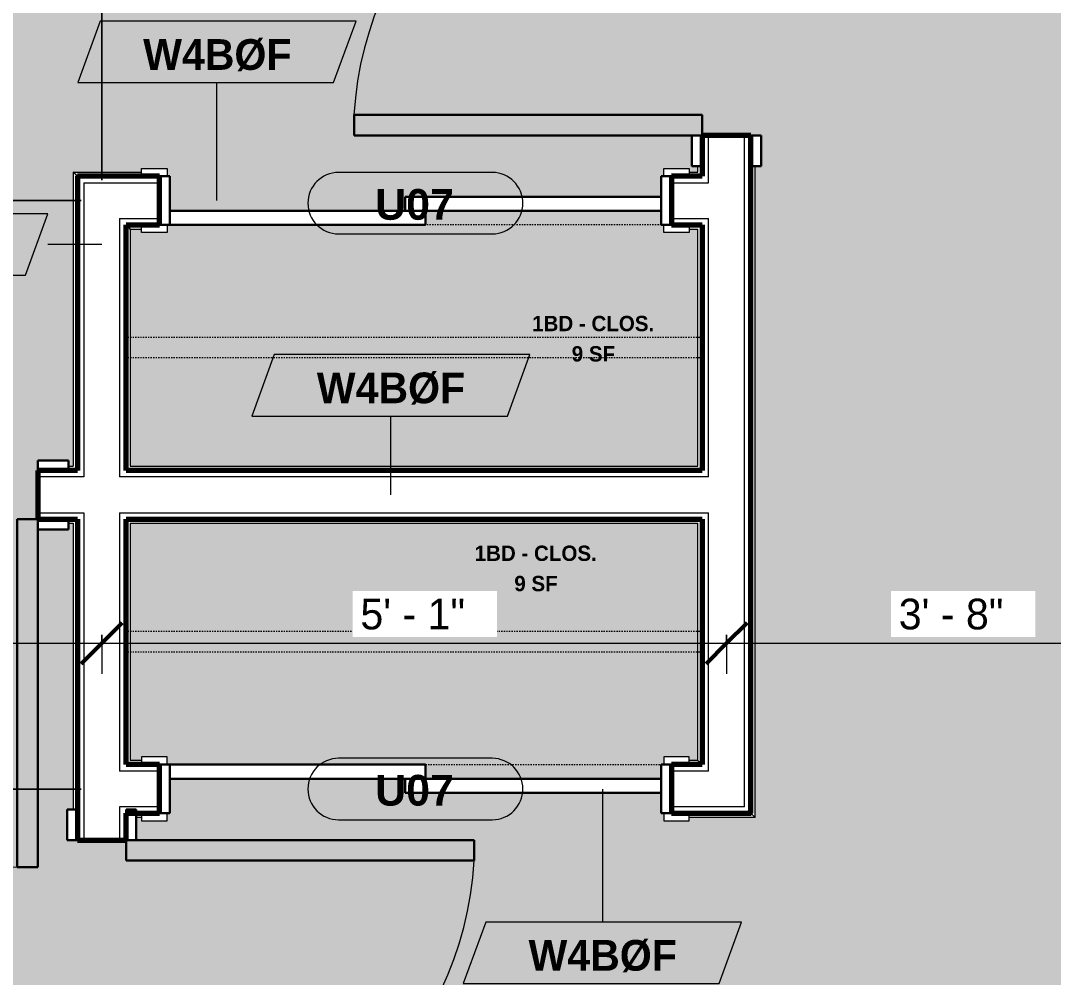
# Model space of a CAD drawing. Header units: inches. Extents: x 2887 to 5387, y 120 to 10852.
# Drawn here: x 3672.2 to 3773.1, y 10539.1 to 10632.5 of the extents above; entities that cross this region are included whole.
import ezdxf

# ---------------------------------------------------------------- set-up
doc = ezdxf.new("R2010")
doc.units = ezdxf.units.IN
doc.header["$MEASUREMENT"] = 0
doc.linetypes.add('Dash', pattern=[0.25, 0.125, -0.125])
for name, color, linetype, lineweight in [('A-ANNO-DIMS', 211, 'Continuous', 9), ('A-ANNO-DIMS-32', 211, 'Continuous', 9), ('A-AREA-IDEN', 2, 'Continuous', 9), ('A-DOOR', 31, 'Continuous', 18), ('A-DOOR-3', 31, 'Continuous', 9), ('A-DOOR-4', 31, 'Continuous', 30), ('A-DOOR-FRAM', 31, 'Continuous', 30), ('A-DOOR-IDEN', 31, 'Continuous', 9), ('A-WALL', 113, 'Continuous', 18), ('A-WALL-2', 113, 'Continuous', 70), ('A-WALL-IDEN', 211, 'Continuous', 9), ('Q-CASE', 31, 'Continuous', 9), ('Q-CASE-HDLN', 31, 'Dash', 9)]:
    doc.layers.add(name, color=color, linetype=linetype, lineweight=lineweight)
doc.layers.add('A-AREA-PATT-1', color=255, linetype='Continuous', lineweight=9, transparency=1)
doc.styles.add('Arial_B', font='arialbd.ttf', dxfattribs={"height": 3})
doc.styles.add('Century Gothic', font='ufonts.com_century-gothic.ttf', dxfattribs={"height": 3})
doc.styles.add('Century Gothic_B', font='GOTHICB.TTF', dxfattribs={"height": 3})
doc.styles.add('Century Gothic_B_1', font='GOTHICB.TTF', dxfattribs={"height": 1.5})
doc.dimstyles.new('OD_1__HACK', dxfattribs={"dimscale": 12, "dimtxt": 3.132505, "dimasz": 0.333333, "dimexe": 0.25, "dimexo": 0.166667, "dimgap": 0.041667, "dimtad": 1, "dimdec": 0, "dimzin": 3, "dimdsep": 46, "dimlunit": 4, "dimtxsty": 'Century Gothic', "dimblk1": 'OBLIQUE', "dimblk2": 'OBLIQUE', "dimsah": 1, "dimcen": 0.09, "dimdle": 0.25, "dimazin": 0, "dimtfac": 1, "dimtdec": 4, "dimtix": 1, "dimtmove": 0, "dimatfit": 3, "dimfxl": 1, "dimtvp": 1, "dimtfill": 1, "dimfrac": 2, "dimtolj": 1, "dimtzin": 0, "dimarcsym": 2})

# ---------------------------------------------------------------- blocks, each defined once
blk = doc.blocks.new('Basic Wall _ INT - W4BØF - _5_8 GYP - 2X4 WOOD_BATT_ - 5_8 GYP_ - ___-2682441-2ND _ 3RD FLOOR - 1BD A - ADA TYPE B')
at = {"layer": 'A-WALL'}
for p, q in [((-3075.09, 10617.75), (-3075.09, 10618.34)), ((-3074.8, 10618.34), (-3074.8, 10617.35)), ((-3075.09, 10589), (-3075.09, 10612.18)), ((-3074.8, 10612.59), (-3074.8, 10588.59)), ((-3074.8, 10583.84), (-3074.8, 10559.96)), ((-3075.09, 10560.25), (-3075.09, 10583.43))]:
    blk.add_line(p, q, dxfattribs=at)
at = {"layer": 'A-WALL', "flags": 128}
for points in [[(-3074.8, 10559.96), (-3074.82, 10559.98), (-3074.88, 10560.04), (-3074.97, 10560.13), (-3075.09, 10560.25)], [(-3074.72, 10559.88), (-3074.74, 10559.9), (-3074.76, 10559.92), (-3074.77, 10559.94), (-3074.79, 10559.95), (-3074.8, 10559.96), (-3074.8, 10559.96)]]:
    blk.add_lwpolyline(points, dxfattribs=at)
blk = doc.blocks.new('Basic Wall _ INT - W4BØF - _5_8 GYP - 2X4 WOOD_BATT_ - 5_8 GYP_ - ___-2682442-2ND _ 3RD FLOOR - 1BD A - ADA TYPE B')
at = {"layer": 'A-WALL'}
for p, q in [((-3069.8, 10554.96), (-3069.8, 10618.34)), ((-3069.51, 10554.68), (-3069.51, 10618.34))]:
    blk.add_line(p, q, dxfattribs=at)
at = {"layer": 'A-WALL', "flags": 128}
for points in [[(-3069.8, 10554.96), (-3069.8, 10554.97), (-3069.81, 10554.98), (-3069.82, 10554.99), (-3069.84, 10555.01), (-3069.86, 10555.03), (-3069.88, 10555.05)], [(-3069.51, 10554.68), (-3069.63, 10554.8), (-3069.72, 10554.89), (-3069.78, 10554.94), (-3069.8, 10554.96)]]:
    blk.add_lwpolyline(points, dxfattribs=at)
blk = doc.blocks.new('Basic Wall _ INT - W4BØF - _5_8 GYP - 2X4 WOOD_BATT_ - 5_8 GYP_ - ___-2682443-2ND _ 3RD FLOOR - 1BD A - ADA TYPE B')
at = {"layer": 'A-WALL'}
for p, q in [((-3129.44, 10559.96), (-3130.95, 10559.96)), ((-3129.44, 10560.25), (-3130.54, 10560.25)), ((-3075.09, 10560.25), (-3075.94, 10560.25)), ((-3074.8, 10559.96), (-3075.94, 10559.96))]:
    blk.add_line(p, q, dxfattribs=at)
at = {"layer": 'A-WALL', "flags": 128}
for points in [[(-3075.09, 10560.25), (-3074.97, 10560.13), (-3074.88, 10560.04), (-3074.82, 10559.98), (-3074.8, 10559.96)], [(-3074.8, 10559.96), (-3074.8, 10559.96), (-3074.79, 10559.95), (-3074.77, 10559.94), (-3074.76, 10559.92), (-3074.74, 10559.9), (-3074.72, 10559.88)]]:
    blk.add_lwpolyline(points, dxfattribs=at)
blk = doc.blocks.new('Basic Wall _ INT - W4BØF - _5_8 GYP - 2X4 WOOD_BATT_ - 5_8 GYP_ - ___-2682444-2ND _ 3RD FLOOR - 1BD A - ADA TYPE B')
at = {"layer": 'A-WALL'}
for p, q in [((-3129.95, 10554.96), (-3129.44, 10554.96)), ((-3129.44, 10554.68), (-3129.95, 10554.68)), ((-3075.94, 10554.96), (-3069.8, 10554.96)), ((-3069.51, 10554.68), (-3075.94, 10554.68))]:
    blk.add_line(p, q, dxfattribs=at)
at = {"layer": 'A-WALL', "flags": 128}
for points in [[(-3069.88, 10555.05), (-3069.86, 10555.03), (-3069.84, 10555.01), (-3069.82, 10554.99), (-3069.81, 10554.98), (-3069.8, 10554.97), (-3069.8, 10554.96)], [(-3069.8, 10554.96), (-3069.78, 10554.94), (-3069.72, 10554.89), (-3069.63, 10554.8), (-3069.51, 10554.68)]]:
    blk.add_lwpolyline(points, dxfattribs=at)
blk = doc.blocks.new('Basic Wall _ INT - W4BØF - _5_8 GYP - 2X4 WOOD_BATT_ - 5_8 GYP_ - ___-2682445-2ND _ 3RD FLOOR - 1BD A - ADA TYPE B')
at = {"layer": 'A-WALL'}
for p, q in [((-3136.11, 10617.75), (-3136.11, 10589)), ((-3135.82, 10617.46), (-3135.82, 10588.59)), ((-3135.82, 10583.84), (-3135.82, 10555.46)), ((-3136.11, 10583.43), (-3136.11, 10555.46))]:
    blk.add_line(p, q, dxfattribs=at)
at = {"layer": 'A-WALL', "flags": 128}
for points in [[(-3136.11, 10617.75), (-3135.99, 10617.63), (-3135.9, 10617.54), (-3135.84, 10617.48), (-3135.82, 10617.46)], [(-3135.82, 10617.46), (-3135.82, 10617.46), (-3135.81, 10617.45), (-3135.8, 10617.44), (-3135.78, 10617.42), (-3135.76, 10617.4), (-3135.74, 10617.38)]]:
    blk.add_lwpolyline(points, dxfattribs=at)
blk = doc.blocks.new('Basic Wall _ INT - W4BØF - _5_8 GYP - 2X4 WOOD_BATT_ - 5_8 GYP_ - ___-2682446-2ND _ 3RD FLOOR - 1BD A - ADA TYPE B')
at = {"layer": 'A-WALL'}
for p, q in [((-3130.82, 10588.59), (-3130.82, 10612.46)), ((-3130.54, 10612.18), (-3130.54, 10589)), ((-3130.82, 10559.84), (-3130.82, 10583.84)), ((-3130.54, 10583.43), (-3130.54, 10560.25))]:
    blk.add_line(p, q, dxfattribs=at)
at = {"layer": 'A-WALL', "flags": 128}
for points in [[(-3130.91, 10612.55), (-3130.88, 10612.53), (-3130.86, 10612.51), (-3130.85, 10612.49), (-3130.83, 10612.48), (-3130.83, 10612.47), (-3130.82, 10612.46)], [(-3130.82, 10612.46), (-3130.8, 10612.44), (-3130.75, 10612.39), (-3130.65, 10612.3), (-3130.54, 10612.18)]]:
    blk.add_lwpolyline(points, dxfattribs=at)
blk = doc.blocks.new('SWING - SINGLE - FLUSH - 2-10 x 6-8 - PRIVACY-3199405-2ND _ 3RD FLOOR - 1BD A - ADA TYPE B')
at = {"layer": 'A-DOOR-3'}
blk.add_arc((17, -2.38), 34.07, 180, 266.6343, dxfattribs=at)
at = {"layer": 'A-DOOR-4'}
for p, q in [((15, -2.38), (15, -36.38)), ((17, -2.38), (15, -2.38)), ((17, -2.38), (17, -36.38)), ((17, -36.38), (15, -36.38))]:
    blk.add_line(p, q, dxfattribs=at)
at = {"layer": 'A-DOOR-FRAM'}
for p, q in [((-20, 2.37), (-20, 3.37)), ((-20, 3.37), (-17, 3.37)), ((-17, 3.37), (-17, 2.37)), ((17, 2.37), (17, 3.37)), ((17, 3.37), (20, 3.37)), ((20, 3.37), (20, 2.37)), ((-17, 2.37), (-20, 2.37)), ((20, 2.37), (17, 2.37)), ((-20, -2.38), (-17, -2.38)), ((-20, -3.38), (-20, -2.38)), ((-17, -2.38), (-17, -3.38)), ((17, -2.38), (20, -2.38)), ((17, -3.38), (17, -2.38)), ((20, -2.38), (20, -3.38)), ((-17, -3.38), (-20, -3.38)), ((20, -3.38), (17, -3.38))]:
    blk.add_line(p, q, dxfattribs=at)
blk = doc.blocks.new('Basic Wall _ INT - W4BØF - _5_8 GYP - 2X4 WOOD_BATT_ - 5_8 GYP_ - ___-2682447-2ND _ 3RD FLOOR - 1BD A - ADA TYPE B')
at = {"layer": 'A-WALL'}
for p, q in [((-3136.11, 10617.75), (-3129.44, 10617.75)), ((-3129.44, 10617.46), (-3135.82, 10617.46)), ((-3075.94, 10617.75), (-3075.09, 10617.75)), ((-3074.67, 10617.46), (-3075.94, 10617.46))]:
    blk.add_line(p, q, dxfattribs=at)
at = {"layer": 'A-WALL', "flags": 128}
for points in [[(-3135.82, 10617.46), (-3135.84, 10617.48), (-3135.9, 10617.54), (-3135.99, 10617.63), (-3136.11, 10617.75)], [(-3135.74, 10617.38), (-3135.76, 10617.4), (-3135.78, 10617.42), (-3135.8, 10617.44), (-3135.81, 10617.45), (-3135.82, 10617.46), (-3135.82, 10617.46)]]:
    blk.add_lwpolyline(points, dxfattribs=at)
blk = doc.blocks.new('Basic Wall _ INT - W4BØF - _5_8 GYP - 2X4 WOOD_BATT_ - 5_8 GYP_ - ___-2682448-2ND _ 3RD FLOOR - 1BD A - ADA TYPE B')
at = {"layer": 'A-WALL'}
for p, q in [((-3130.82, 10612.46), (-3129.44, 10612.46)), ((-3130.54, 10612.18), (-3129.44, 10612.18)), ((-3075.94, 10612.46), (-3074.67, 10612.46)), ((-3075.94, 10612.18), (-3075.09, 10612.18))]:
    blk.add_line(p, q, dxfattribs=at)
at = {"layer": 'A-WALL', "flags": 128}
for points in [[(-3130.82, 10612.46), (-3130.83, 10612.47), (-3130.83, 10612.48), (-3130.85, 10612.49), (-3130.86, 10612.51), (-3130.88, 10612.53), (-3130.91, 10612.55)], [(-3130.54, 10612.18), (-3130.65, 10612.3), (-3130.75, 10612.39), (-3130.8, 10612.44), (-3130.82, 10612.46)]]:
    blk.add_lwpolyline(points, dxfattribs=at)
blk = doc.blocks.new('SLIDING - FLUSH - 4-0 x 6-8-3203583-2ND _ 3RD FLOOR - 1BD A - ADA TYPE B')
at = {"layer": 'A-DOOR-3'}
for p, q in [((-26.75, 3.25), (-24.25, 3.25)), ((-26.75, 2.5), (-26.75, 3.25)), ((-24.25, 3.25), (-24.25, 2.5)), ((24.25, 3.25), (26.75, 3.25)), ((24.25, 2.5), (24.25, 3.25)), ((26.75, 3.25), (26.75, 2.5)), ((-24.25, 2.5), (-26.75, 2.5)), ((26.75, 2.5), (24.25, 2.5)), ((-26.75, -2.25), (-24.25, -2.25)), ((-26.75, -3), (-26.75, -2.25)), ((-24.25, -3), (-26.75, -3)), ((-24.25, -2.25), (-24.25, -3)), ((24.25, -2.25), (26.75, -2.25)), ((24.25, -3), (24.25, -2.25)), ((26.75, -3), (24.25, -3)), ((26.75, -2.25), (26.75, -3))]:
    blk.add_line(p, q, dxfattribs=at)
at = {"layer": 'A-DOOR-4'}
for p, q in [((-1, -0.88), (-1, 0.5)), ((-1, 0.5), (24, 0.5)), ((24, 0.5), (24, -0.88)), ((-24, -2.25), (-24, -0.88)), ((-24, -0.88), (1, -0.88)), ((24, -0.88), (-1, -0.88)), ((1, -0.88), (1, -2.25)), ((1, -2.25), (-24, -2.25))]:
    blk.add_line(p, q, dxfattribs=at)
at = {"layer": 'A-DOOR-FRAM'}
for p, q in [((-25, -2.25), (-25, 2.5)), ((-25, 2.5), (-24, 2.5)), ((-24, 2.5), (-24, -2.25)), ((24, 2.5), (25, 2.5)), ((24, -2.25), (24, 2.5)), ((25, 2.5), (25, -2.25)), ((-24, -2.25), (-25, -2.25)), ((25, -2.25), (24, -2.25))]:
    blk.add_line(p, q, dxfattribs=at)
blk = doc.blocks.new('OD_CW_Closet - OD_CW_Closet-3086694-2ND _ 3RD FLOOR - 1BD A - ADA TYPE B')
at = {"layer": 'Q-CASE-HDLN'}
for p, q in [((57.01, 24), (0.74, 24)), ((0.74, 24), (0.74, 0)), ((57.01, 0), (57.01, 24)), ((0.74, 13), (57.01, 13)), ((0.74, 11), (57.01, 11)), ((0.74, 0), (57.01, 0))]:
    blk.add_line(p, q, dxfattribs=at)
blk = doc.blocks.new('Basic Wall _ INT - W4BØF - _5_8 GYP - 2X4 WOOD_BATT_ - 5_8 GYP_ - ___-2682449-2ND _ 3RD FLOOR - 1BD A - ADA TYPE B')
at = {"layer": 'A-WALL'}
for p, q in [((-3200.07, 10589), (-3176.57, 10589)), ((-3176.57, 10588.71), (-3200.07, 10588.71)), ((-3136.57, 10589), (-3136.11, 10589)), ((-3135.7, 10588.71), (-3136.57, 10588.71)), ((-3074.67, 10588.71), (-3130.95, 10588.71)), ((-3130.54, 10589), (-3075.09, 10589))]:
    blk.add_line(p, q, dxfattribs=at)
blk = doc.blocks.new('Basic Wall _ INT - W4BØF - _5_8 GYP - 2X4 WOOD_BATT_ - 5_8 GYP_ - ___-2682450-2ND _ 3RD FLOOR - 1BD A - ADA TYPE B')
at = {"layer": 'A-WALL'}
for p, q in [((-3200.07, 10583.71), (-3176.57, 10583.71)), ((-3136.57, 10583.71), (-3135.7, 10583.71)), ((-3130.95, 10583.71), (-3074.67, 10583.71)), ((-3177.07, 10583.43), (-3176.57, 10583.43)), ((-3136.57, 10583.43), (-3136.11, 10583.43)), ((-3130.54, 10583.43), (-3075.09, 10583.43))]:
    blk.add_line(p, q, dxfattribs=at)
blk = doc.blocks.new('SLIDING - FLUSH - 4-0 x 6-8-3203584-2ND _ 3RD FLOOR - 1BD A - ADA TYPE B')
at = {"layer": 'A-DOOR-3'}
for p, q in [((-24.25, 3), (-26.75, 3)), ((-26.75, 3), (-26.75, 2.25)), ((-26.75, 2.25), (-24.25, 2.25)), ((-24.25, 2.25), (-24.25, 3)), ((24.25, 3), (24.25, 2.25)), ((26.75, 3), (24.25, 3)), ((24.25, 2.25), (26.75, 2.25)), ((26.75, 2.25), (26.75, 3)), ((-24.25, -2.5), (-26.75, -2.5)), ((-26.75, -2.5), (-26.75, -3.25)), ((-24.25, -3.25), (-24.25, -2.5)), ((26.75, -2.5), (24.25, -2.5)), ((24.25, -2.5), (24.25, -3.25)), ((26.75, -3.25), (26.75, -2.5)), ((-26.75, -3.25), (-24.25, -3.25)), ((24.25, -3.25), (26.75, -3.25))]:
    blk.add_line(p, q, dxfattribs=at)
at = {"layer": 'A-DOOR-4'}
for p, q in [((1, 2.25), (-24, 2.25)), ((-24, 2.25), (-24, 0.87)), ((1, 0.87), (1, 2.25)), ((-24, 0.87), (1, 0.87)), ((24, 0.87), (-1, 0.87)), ((-1, 0.87), (-1, -0.5)), ((24, -0.5), (24, 0.87)), ((-1, -0.5), (24, -0.5))]:
    blk.add_line(p, q, dxfattribs=at)
at = {"layer": 'A-DOOR-FRAM'}
for p, q in [((-24, 2.25), (-25, 2.25)), ((-25, 2.25), (-25, -2.5)), ((-24, -2.5), (-24, 2.25)), ((25, 2.25), (24, 2.25)), ((24, 2.25), (24, -2.5)), ((25, -2.5), (25, 2.25)), ((-25, -2.5), (-24, -2.5)), ((24, -2.5), (25, -2.5))]:
    blk.add_line(p, q, dxfattribs=at)
blk = doc.blocks.new('DIMBLOCK51-2ND _ 3RD FLOOR - 1BD A - ADA TYPE B')
at = {"layer": 'A-ANNO-DIMS-32', "lineweight": 50}
for p, q in [((3636.39, 10571.71), (3638.39, 10573.71)), ((3680.14, 10571.71), (3682.14, 10573.71)), ((3636.39, 10571.71), (3634.39, 10569.71)), ((3680.14, 10571.71), (3678.14, 10569.71))]:
    blk.add_line(p, q, dxfattribs=at)
at = {"layer": 'A-ANNO-DIMS-32'}
for p, q in [((3636.39, 10572.54), (3636.39, 10568.71)), ((3636.39, 10571.71), (3636.39, 10572.54)), ((3636.39, 10571.71), (3680.14, 10571.71)), ((3680.14, 10572.54), (3680.14, 10568.71)), ((3680.14, 10571.71), (3680.14, 10572.54))]:
    blk.add_line(p, q, dxfattribs=at)
at = {"layer": 'A-ANNO-DIMS-32', "color": 0, "insert": (3653.02, 10576.06), "char_height": 3, "width": 12.5897, "attachment_point": 1, "line_spacing_factor": 0.984502, "style": 'Century Gothic', "bg_fill": 3, "box_fill_scale": 1.25, "bg_fill_color": 256, "bg_fill_true_color": 13158600, "bg_fill_transparency": 0}
blk.add_mtext('3\' - 8"', dxfattribs=at)
blk = doc.blocks.new('_Oblique')
at = {"color": 0, "linetype": 'ByBlock', "lineweight": -2}
blk.add_line((-0.5, -0.5), (0.5, 0.5), dxfattribs=at)
blk = doc.blocks.new('DIMBLOCK52-2ND _ 3RD FLOOR - 1BD A - ADA TYPE B')
at = {"layer": 'A-ANNO-DIMS-32', "lineweight": 50}
for p, q in [((3680.14, 10571.71), (3682.14, 10573.71)), ((3741.17, 10571.71), (3743.17, 10573.71)), ((3680.14, 10571.71), (3678.14, 10569.71)), ((3741.17, 10571.71), (3739.17, 10569.71))]:
    blk.add_line(p, q, dxfattribs=at)
at = {"layer": 'A-ANNO-DIMS-32'}
for p, q in [((3680.14, 10572.54), (3680.14, 10568.71)), ((3680.14, 10571.71), (3680.14, 10572.54)), ((3680.14, 10571.71), (3741.17, 10571.71)), ((3741.17, 10572.54), (3741.17, 10568.71)), ((3741.17, 10571.71), (3741.17, 10572.54))]:
    blk.add_line(p, q, dxfattribs=at)
at = {"layer": 'A-ANNO-DIMS-32', "color": 0, "insert": (3705.41, 10576.06), "char_height": 3, "width": 12.5897, "attachment_point": 1, "line_spacing_factor": 0.984502, "style": 'Century Gothic', "bg_fill": 3, "box_fill_scale": 1.25, "bg_fill_color": 256, "bg_fill_true_color": 13158600, "bg_fill_transparency": 0}
blk.add_mtext('5\' - 1"', dxfattribs=at)
blk = doc.blocks.new('DIMBLOCK53-2ND _ 3RD FLOOR - 1BD A - ADA TYPE B')
at = {"layer": 'A-ANNO-DIMS-32', "lineweight": 50}
for p, q in [((3741.17, 10571.71), (3743.17, 10573.71)), ((3785.3, 10571.71), (3787.3, 10573.71)), ((3741.17, 10571.71), (3739.17, 10569.71)), ((3785.3, 10571.71), (3783.3, 10569.71))]:
    blk.add_line(p, q, dxfattribs=at)
at = {"layer": 'A-ANNO-DIMS-32'}
for p, q in [((3741.17, 10572.54), (3741.17, 10568.71)), ((3741.17, 10571.71), (3741.17, 10572.54)), ((3741.17, 10571.71), (3785.3, 10571.71)), ((3785.3, 10572.54), (3785.3, 10568.71)), ((3785.3, 10571.71), (3785.3, 10572.54))]:
    blk.add_line(p, q, dxfattribs=at)
at = {"layer": 'A-ANNO-DIMS-32', "color": 0, "insert": (3757.99, 10576.06), "char_height": 3, "width": 12.5897, "attachment_point": 1, "line_spacing_factor": 0.984502, "style": 'Century Gothic', "bg_fill": 3, "box_fill_scale": 1.25, "bg_fill_color": 256, "bg_fill_true_color": 13158600, "bg_fill_transparency": 0}
blk.add_mtext('3\' - 8"', dxfattribs=at)
blk = doc.blocks.new('DIMBLOCK65-2ND _ 3RD FLOOR - 1BD A - ADA TYPE B')
at = {"layer": 'A-ANNO-DIMS-32'}
for p, q in [((3680.14, 10616.96), (3680.14, 10668.77)), ((3609.14, 10666.6), (3609.14, 10662.77)), ((3609.14, 10665.77), (3609.14, 10666.6)), ((3606.14, 10665.77), (3680.14, 10665.77)), ((3680.14, 10665.77), (3680.14, 10616.96))]:
    blk.add_line(p, q, dxfattribs=at)
at = {"layer": 'A-ANNO-DIMS-32', "lineweight": 50}
for p, q in [((3609.14, 10665.77), (3611.14, 10667.77)), ((3680.14, 10665.77), (3682.14, 10667.77)), ((3609.14, 10665.77), (3607.14, 10663.77)), ((3680.14, 10665.77), (3678.14, 10663.77))]:
    blk.add_line(p, q, dxfattribs=at)
at = {"layer": 'A-ANNO-DIMS-32', "color": 0, "insert": (3638.23, 10670.12), "char_height": 3, "width": 15.394, "attachment_point": 1, "line_spacing_factor": 0.984502, "style": 'Century Gothic', "bg_fill": 3, "box_fill_scale": 1.25, "bg_fill_color": 256, "bg_fill_true_color": 13158600, "bg_fill_transparency": 0}
blk.add_mtext('5\' - 11"', dxfattribs=at)
blk = doc.blocks.new('DIMBLOCK66-2ND _ 3RD FLOOR - 1BD A - ADA TYPE B')
at = {"layer": 'A-ANNO-DIMS-32'}
for p, q in [((3680.14, 10616.96), (3680.14, 10668.77)), ((3741.17, 10666.6), (3741.17, 10662.77)), ((3741.17, 10665.77), (3741.17, 10666.6)), ((3680.14, 10665.77), (3741.17, 10665.77)), ((3680.14, 10665.77), (3680.14, 10616.96))]:
    blk.add_line(p, q, dxfattribs=at)
at = {"layer": 'A-ANNO-DIMS-32', "lineweight": 50}
for p, q in [((3680.14, 10665.77), (3682.14, 10667.77)), ((3741.17, 10665.77), (3743.17, 10667.77)), ((3680.14, 10665.77), (3678.14, 10663.77)), ((3741.17, 10665.77), (3739.17, 10663.77))]:
    blk.add_line(p, q, dxfattribs=at)
at = {"layer": 'A-ANNO-DIMS-32', "color": 0, "insert": (3705.41, 10670.12), "char_height": 3, "width": 12.5897, "attachment_point": 1, "line_spacing_factor": 0.984502, "style": 'Century Gothic', "bg_fill": 3, "box_fill_scale": 1.25, "bg_fill_color": 256, "bg_fill_true_color": 13158600, "bg_fill_transparency": 0}
blk.add_mtext('5\' - 1"', dxfattribs=at)
blk = doc.blocks.new('DIMBLOCK77-2ND _ 3RD FLOOR - 1BD A - ADA TYPE B')
at = {"layer": 'A-ANNO-DIMS-32', "lineweight": 50}
for p, q in [((3645.91, 10812.61), (3643.91, 10814.61)), ((3645.91, 10812.61), (3647.91, 10810.61)), ((3645.91, 10614.96), (3643.91, 10616.96)), ((3645.91, 10614.96), (3647.91, 10612.96))]:
    blk.add_line(p, q, dxfattribs=at)
at = {"layer": 'A-ANNO-DIMS-32'}
for p, q in [((3676.72, 10812.61), (3642.91, 10812.61)), ((3645.91, 10812.61), (3645.91, 10614.96)), ((3645.91, 10812.61), (3676.72, 10812.61)), ((3678.14, 10614.96), (3642.91, 10614.96)), ((3645.91, 10614.96), (3678.14, 10614.96))]:
    blk.add_line(p, q, dxfattribs=at)
at = {"layer": 'A-ANNO-DIMS-32', "color": 0, "insert": (3641.57, 10707.38), "char_height": 3, "width": 15.394, "attachment_point": 1, "rotation": 90, "line_spacing_factor": 0.984502, "style": 'Century Gothic', "bg_fill": 3, "box_fill_scale": 1.25, "bg_fill_color": 256, "bg_fill_true_color": 13158600, "bg_fill_transparency": 0}
blk.add_mtext('16\' - 6"', dxfattribs=at)
blk = doc.blocks.new('DIMBLOCK78-2ND _ 3RD FLOOR - 1BD A - ADA TYPE B')
at = {"layer": 'A-ANNO-DIMS-32', "lineweight": 50}
for p, q in [((3645.91, 10614.96), (3643.91, 10616.96)), ((3645.91, 10614.96), (3647.91, 10612.96)), ((3645.91, 10586.21), (3643.91, 10588.21)), ((3645.91, 10586.21), (3647.91, 10584.21))]:
    blk.add_line(p, q, dxfattribs=at)
at = {"layer": 'A-ANNO-DIMS-32'}
for p, q in [((3678.14, 10614.96), (3642.91, 10614.96)), ((3645.91, 10614.96), (3645.91, 10586.21)), ((3645.91, 10614.96), (3678.14, 10614.96)), ((3646.74, 10586.21), (3642.91, 10586.21)), ((3645.91, 10586.21), (3646.74, 10586.21))]:
    blk.add_line(p, q, dxfattribs=at)
at = {"layer": 'A-ANNO-DIMS-32', "color": 0, "insert": (3641.57, 10595.34), "char_height": 3, "width": 12.5897, "attachment_point": 1, "rotation": 90, "line_spacing_factor": 0.984502, "style": 'Century Gothic', "bg_fill": 3, "box_fill_scale": 1.25, "bg_fill_color": 256, "bg_fill_true_color": 13158600, "bg_fill_transparency": 0}
blk.add_mtext('2\' - 5"', dxfattribs=at)
blk = doc.blocks.new('DIMBLOCK80-2ND _ 3RD FLOOR - 1BD A - ADA TYPE B')
at = {"layer": 'A-ANNO-DIMS-32', "lineweight": 50}
for p, q in [((3645.91, 10583.66), (3643.91, 10585.66)), ((3645.91, 10583.66), (3647.91, 10581.66)), ((3645.91, 10557.46), (3643.91, 10559.46)), ((3645.91, 10557.46), (3647.91, 10555.46))]:
    blk.add_line(p, q, dxfattribs=at)
at = {"layer": 'A-ANNO-DIMS-32'}
for p, q in [((3638.39, 10583.66), (3648.91, 10583.66)), ((3645.91, 10583.66), (3638.39, 10583.66)), ((3645.91, 10583.66), (3645.91, 10557.46)), ((3678.14, 10557.46), (3642.91, 10557.46)), ((3645.91, 10557.46), (3678.14, 10557.46))]:
    blk.add_line(p, q, dxfattribs=at)
at = {"layer": 'A-ANNO-DIMS-32', "color": 0, "insert": (3641.57, 10565.32), "char_height": 3, "width": 12.5897, "attachment_point": 1, "rotation": 90, "line_spacing_factor": 0.984502, "style": 'Century Gothic', "bg_fill": 3, "box_fill_scale": 1.25, "bg_fill_color": 256, "bg_fill_true_color": 13158600, "bg_fill_transparency": 0}
blk.add_mtext('2\' - 2"', dxfattribs=at)
blk = doc.blocks.new('DIMBLOCK81-2ND _ 3RD FLOOR - 1BD A - ADA TYPE B')
at = {"layer": 'A-ANNO-DIMS-32', "lineweight": 50}
for p, q in [((3645.91, 10557.46), (3643.91, 10559.46)), ((3645.91, 10557.46), (3647.91, 10555.46)), ((3645.91, 10523.66), (3643.91, 10525.66)), ((3645.91, 10523.66), (3647.91, 10521.66))]:
    blk.add_line(p, q, dxfattribs=at)
at = {"layer": 'A-ANNO-DIMS-32'}
for p, q in [((3678.14, 10557.46), (3642.91, 10557.46)), ((3645.91, 10557.46), (3645.91, 10523.66)), ((3645.91, 10557.46), (3678.14, 10557.46)), ((3638.39, 10523.66), (3648.91, 10523.66)), ((3645.91, 10523.66), (3638.39, 10523.66))]:
    blk.add_line(p, q, dxfattribs=at)
at = {"layer": 'A-ANNO-DIMS-32', "color": 0, "insert": (3641.57, 10534.15), "char_height": 3, "width": 15.394, "attachment_point": 1, "rotation": 90, "line_spacing_factor": 0.984502, "style": 'Century Gothic', "bg_fill": 3, "box_fill_scale": 1.25, "bg_fill_color": 256, "bg_fill_true_color": 13158600, "bg_fill_transparency": 0}
blk.add_mtext('2\' - 10"', dxfattribs=at)
blk = doc.blocks.new('Door Tag - Type Mark-2601225-2ND _ 3RD FLOOR - 1BD A - ADA TYPE B')
at = {"layer": 'A-DOOR-IDEN'}
for p, q in [((0.234375, 0.09375), (-0.234375, 0.09375)), ((-0.234375, -0.09375), (0.234375, -0.09375))]:
    blk.add_line(p, q, dxfattribs=at)
for centre, start, end in [((-0.234375, 0), 90, 270), ((0.234375, 0), 270, 90)]:
    blk.add_arc(centre, 0.09375, start, end, dxfattribs=at)
blk = doc.blocks.new('Wall Tag - ONE-2663183-2ND _ 3RD FLOOR - 1BD A - ADA TYPE B')
at = {"layer": 'A-WALL-IDEN'}
for p, q in [((-0.3561, 0.0937), (-0.4244, -0.0937)), ((0.4244, 0.0937), (-0.3561, 0.0937)), ((0.3561, -0.0937), (0.4244, 0.0937)), ((-0.4244, -0.0937), (0.3561, -0.0937))]:
    blk.add_line(p, q, dxfattribs=at)

msp = doc.modelspace()

# ---------------------------------------------------------------- hatches: boundary and pattern name
at = {"layer": 'A-AREA-PATT-1'}
h = msp.add_hatch(color=256, dxfattribs=at)
h.paths.add_polyline_path([(3661.25, 10586.21), (3673.89, 10586.21), (3673.89, 10589.59), (3676.89, 10589.59), (3676.89, 10589), (3677.36, 10589), (3677.36, 10617.75), (3684.03, 10617.75), (3684.03, 10618.09), (3686.53, 10618.09), (3686.53, 10617.34), (3686.78, 10617.34), (3686.78, 10614.96), (3709.78, 10614.96), (3709.78, 10615.34), (3734.78, 10615.34), (3734.78, 10617.34), (3735.03, 10617.34), (3735.03, 10618.09), (3737.53, 10618.09), (3737.53, 10617.75), (3738.38, 10617.75), (3738.38, 10618.34), (3737.79, 10618.34), (3737.79, 10621.34), (3741.17, 10621.34), (3741.17, 10655.34), (3737.79, 10655.34), (3737.79, 10658.34), (3738.38, 10658.34), (3738.38, 10812.61), (3722.54, 10812.61), (3722.54, 10809.24), (3719.54, 10809.24), (3719.54, 10809.83), (3716.11, 10809.83), (3716.11, 10809.24), (3713.11, 10809.24), (3713.11, 10812.61), (3683.11, 10812.61), (3683.11, 10809.24), (3680.11, 10809.24), (3680.11, 10809.83), (3675.93, 10809.83), (3675.93, 10842.51), (3613.39, 10842.51), (3613.39, 10589), (3636.89, 10589), (3636.89, 10589.59), (3639.89, 10589.59), (3639.89, 10586.21), (3642.88, 10586.21)], flags=0)
h.paths.add_polyline_path([(3632.08, 10685.53), (3614.08, 10685.53), (3614.08, 10703.53), (3632.08, 10703.53), (3632.08, 10703.16)], flags=0)
h.paths.add_polyline_path([(3614.08, 10705.46), (3613.58, 10705.46), (3613.58, 10783.46), (3693.58, 10783.46), (3693.58, 10705.46), (3625.11, 10705.46)], flags=0)
h.paths.add_polyline_path([(3614.08, 10787.46), (3614.08, 10805.46), (3632.08, 10805.46), (3632.08, 10787.46)], flags=0)
h = msp.add_hatch(color=256, dxfattribs=at)
h.paths.add_polyline_path([(3743.96, 10593.66), (3793.09, 10593.66), (3793.09, 10603.38), (3809.59, 10603.38), (3809.59, 10593.66), (3822.21, 10593.66), (3822.21, 10603.38), (3838.71, 10603.38), (3838.71, 10593.66), (3852.33, 10593.66), (3852.33, 10603.38), (3868.83, 10603.38), (3868.83, 10593.66), (3892.89, 10593.66), (3892.89, 10698.5), (3878.02, 10698.5), (3878.02, 10699.16), (3877.99, 10699.16), (3877.99, 10699.65), (3878.02, 10699.65), (3878.02, 10714.85), (3877.99, 10714.85), (3877.99, 10715.84), (3878.02, 10715.84), (3878.02, 10716.5), (3882.02, 10716.5), (3882.02, 10752.5), (3878.02, 10752.5), (3878.02, 10753.17), (3877.99, 10753.17), (3877.99, 10754.16), (3878.02, 10754.16), (3878.02, 10769.35), (3877.99, 10769.35), (3877.99, 10769.84), (3878.02, 10769.84), (3878.02, 10770.5), (3892.89, 10770.5), (3892.89, 10842.51), (3743.96, 10842.51), (3743.96, 10658.34), (3744.54, 10658.34), (3744.54, 10655.34), (3741.17, 10655.34), (3741.17, 10621.34), (3744.54, 10621.34), (3744.54, 10618.34), (3743.96, 10618.34), (3743.96, 10597.15)], flags=0)
h.paths.add_polyline_path([(3833.07, 10643.99), (3833.07, 10678.99), (3839.07, 10678.99), (3839.07, 10679.99), (3875.07, 10679.99), (3875.07, 10678.99), (3881.07, 10678.99), (3881.07, 10643.99), (3845.99, 10643.99)], flags=0)
h.paths.add_polyline_path([(3793.74, 10688.99), (3793.74, 10772.99), (3828.74, 10772.99), (3828.74, 10766.99), (3829.74, 10766.99), (3829.74, 10694.99), (3828.74, 10694.99), (3828.74, 10688.99), (3797.74, 10688.99)], flags=0)
h.paths.add_polyline_path([(3839.07, 10781.99), (3839.07, 10782.99), (3833.07, 10782.99), (3833.07, 10817.99), (3881.07, 10817.99), (3881.07, 10782.99), (3875.07, 10782.99), (3875.07, 10781.99)], flags=0)
h = msp.add_hatch(color=256, dxfattribs=at)
h.paths.add_polyline_path([(3682.93, 10589), (3738.38, 10589), (3738.38, 10612.18), (3737.53, 10612.18), (3737.53, 10611.84), (3735.03, 10611.84), (3735.03, 10612.59), (3734.78, 10612.59), (3734.78, 10613.96), (3711.78, 10613.96), (3711.78, 10612.59), (3686.53, 10612.59), (3686.53, 10611.84), (3684.03, 10611.84), (3684.03, 10612.18), (3682.93, 10612.18), (3682.93, 10589.81)], flags=0)
h.paths.add_polyline_path([(3686.78, 10613.96), (3709.78, 10613.96), (3709.78, 10614.96), (3686.78, 10614.96)], flags=0)
h = msp.add_hatch(color=256, dxfattribs=at)
h.paths.add_polyline_path([(3784.04, 10476.16), (3782.29, 10476.16), (3782.29, 10512.16), (3784.04, 10512.16), (3784.04, 10477.55)], flags=0)
h.paths.add_polyline_path([(3771.52, 10472.29), (3783.42, 10472.29), (3783.42, 10474.23), (3784.04, 10474.23), (3784.04, 10476.16), (3785.3, 10476.16), (3785.3, 10593.66), (3743.96, 10593.66), (3743.95, 10554.68), (3737.53, 10554.68), (3737.53, 10554.34), (3735.03, 10554.34), (3735.03, 10555.09), (3734.78, 10555.09), (3734.78, 10557.09), (3709.78, 10557.09), (3709.78, 10557.46), (3686.78, 10557.46), (3686.78, 10555.09), (3686.53, 10555.09), (3686.53, 10554.34), (3684.03, 10554.34), (3684.03, 10554.68), (3683.52, 10554.68), (3683.52, 10552.46), (3680.14, 10552.46), (3680.14, 10518.46), (3683.52, 10518.46), (3683.52, 10515.46), (3682.93, 10515.46), (3682.93, 10500.54), (3685.84, 10500.54), (3685.84, 10497.16), (3719.84, 10497.16), (3719.84, 10500.54), (3722.84, 10500.54), (3722.84, 10499.95), (3729.13, 10499.95), (3729.13, 10476.16), (3748.04, 10476.16), (3748.04, 10474.23), (3748.67, 10474.23), (3748.67, 10472.29), (3753.14, 10472.29)], flags=0)
msp.add_hatch(color=256, dxfattribs=at).paths.add_polyline_path([(3670.44, 10488.13), (3677.36, 10488.13), (3677.36, 10515.46), (3676.77, 10515.46), (3676.77, 10518.46), (3680.14, 10518.46), (3680.14, 10552.46), (3676.77, 10552.46), (3676.77, 10555.46), (3677.36, 10555.46), (3677.36, 10583.43), (3676.89, 10583.43), (3676.89, 10582.84), (3673.89, 10582.84), (3673.89, 10586.21), (3639.89, 10586.21), (3639.89, 10582.84), (3636.89, 10582.84), (3636.89, 10583.43), (3636.39, 10583.43), (3636.39, 10523.66), (3613.39, 10523.66), (3613.39, 10516.11), (3620.49, 10516.11), (3621.46, 10515.98), (3622.36, 10515.61), (3623.13, 10515.01), (3623.72, 10514.24), (3624.09, 10513.34), (3624.22, 10512.38), (3624.22, 10510.99), (3627.24, 10511.34), (3628.24, 10512.53), (3629.24, 10513.1), (3630.24, 10513.37), (3631.25, 10513.54), (3632.24, 10513.63), (3634.24, 10513.46), (3636.39, 10512.86), (3638.24, 10512.19), (3640.24, 10511.26), (3642.24, 10509.87), (3643.24, 10508.87), (3643.74, 10508), (3644.24, 10506.63), (3644.24, 10505.63), (3643.74, 10504.26), (3643.24, 10503.39), (3642.24, 10502.39), (3640.24, 10501), (3638.24, 10500.07), (3636.24, 10499.34), (3634.24, 10498.8), (3632.24, 10498.63), (3631.25, 10498.72), (3630.24, 10498.89), (3629.24, 10499.16), (3628.24, 10499.73), (3627.24, 10500.92), (3624.22, 10501.27), (3624.22, 10499.88), (3624.09, 10498.92), (3623.72, 10498.02), (3623.13, 10497.25), (3622.36, 10496.65), (3621.46, 10496.28), (3620.49, 10496.15), (3613.39, 10496.15), (3613.39, 10488.16), (3618.18, 10488.16), (3618.18, 10488.13), (3669.81, 10488.13)], flags=0)
h = msp.add_hatch(color=256, dxfattribs=at)
h.paths.add_polyline_path([(3686.78, 10557.46), (3709.78, 10557.46), (3709.78, 10558.46), (3686.78, 10558.46)], flags=0)
h.paths.add_polyline_path([(3734.78, 10558.46), (3734.78, 10559.84), (3735.03, 10559.84), (3735.03, 10560.59), (3737.53, 10560.59), (3737.53, 10560.25), (3738.38, 10560.25), (3738.38, 10583.43), (3682.93, 10583.43), (3682.93, 10560.25), (3684.03, 10560.25), (3684.03, 10560.59), (3686.53, 10560.59), (3686.53, 10559.84), (3711.78, 10559.84), (3711.78, 10558.46), (3734.76, 10558.46)], flags=0)

# ---------------------------------------------------------------- linework, layer by layer
at = {"layer": 'A-WALL'}
for p, q in [((3739.42, 10616.71), (3739.42, 10621.34)), ((3742.92, 10555.71), (3742.92, 10621.34)), ((3678.39, 10616.71), (3678.39, 10587.96)), ((3678.39, 10616.71), (3685.78, 10616.71)), ((3735.78, 10616.71), (3739.42, 10616.71)), ((3681.89, 10613.21), (3681.89, 10587.96)), ((3681.89, 10613.21), (3685.78, 10613.21)), ((3735.78, 10613.21), (3739.42, 10613.21)), ((3739.42, 10587.96), (3739.42, 10613.21)), ((3678.39, 10587.96), (3673.89, 10587.96)), ((3739.42, 10587.96), (3681.89, 10587.96)), ((3673.89, 10584.46), (3678.39, 10584.46)), ((3678.39, 10584.46), (3678.39, 10552.46)), ((3681.89, 10584.46), (3681.89, 10559.21)), ((3681.89, 10584.46), (3739.42, 10584.46)), ((3739.42, 10559.21), (3739.42, 10584.46)), ((3685.78, 10559.21), (3681.89, 10559.21)), ((3739.42, 10559.21), (3735.78, 10559.21)), ((3685.78, 10555.71), (3681.89, 10555.71)), ((3681.89, 10555.71), (3681.89, 10552.46)), ((3742.92, 10555.71), (3735.78, 10555.71))]:
    msp.add_line(p, q, dxfattribs=at)
at = {"layer": 'A-WALL-2'}
for p, q in [((3738.79, 10621.34), (3738.79, 10617.34)), ((3743.54, 10621.34), (3738.79, 10621.34)), ((3743.54, 10555.09), (3743.54, 10621.34)), ((3685.78, 10617.34), (3677.77, 10617.34)), ((3677.77, 10617.34), (3677.77, 10588.59)), ((3685.78, 10612.59), (3685.78, 10617.34)), ((3738.79, 10617.34), (3735.78, 10617.34)), ((3735.78, 10617.34), (3735.78, 10612.59)), ((3682.52, 10588.59), (3682.52, 10612.59)), ((3682.52, 10612.59), (3685.78, 10612.59)), ((3735.78, 10612.59), (3738.79, 10612.59)), ((3738.79, 10612.59), (3738.79, 10588.59)), ((3677.77, 10588.59), (3673.89, 10588.59)), ((3673.89, 10588.59), (3673.89, 10583.84)), ((3738.79, 10588.59), (3682.52, 10588.59)), ((3673.89, 10583.84), (3677.77, 10583.84)), ((3677.77, 10583.84), (3677.77, 10552.46)), ((3682.52, 10559.84), (3682.52, 10583.84)), ((3682.52, 10583.84), (3738.79, 10583.84)), ((3738.79, 10583.84), (3738.79, 10559.84)), ((3685.78, 10559.84), (3682.52, 10559.84)), ((3685.78, 10555.09), (3685.78, 10559.84)), ((3738.79, 10559.84), (3735.78, 10559.84)), ((3735.78, 10559.84), (3735.78, 10555.09)), ((3682.52, 10555.09), (3685.78, 10555.09)), ((3682.52, 10552.46), (3682.52, 10555.09)), ((3735.78, 10555.09), (3743.54, 10555.09)), ((3677.77, 10552.46), (3682.52, 10552.46))]:
    msp.add_line(p, q, dxfattribs=at)
at = {"layer": 'A-WALL-IDEN'}
for p, q in [((3708.37, 10586.21), (3708.37, 10593.91)), ((3729.04, 10557.46), (3729.04, 10544.46))]:
    msp.add_line(p, q, dxfattribs=at)

# ---------------------------------------------------------------- block references
at = {"layer": 'A-DOOR'}
for p, rotation in [((3741.17, 10638.34), 269.9999999999845), ((3680.14, 10535.46), 89.99999999991647)]:
    msp.add_blockref('SWING - SINGLE - FLUSH - 2-10 x 6-8 - PRIVACY-3199405-2ND _ 3RD FLOOR - 1BD A - ADA TYPE B', p, dxfattribs=dict(at, rotation=rotation))
for name, p in [('SLIDING - FLUSH - 4-0 x 6-8-3203583-2ND _ 3RD FLOOR - 1BD A - ADA TYPE B', (3710.78, 10614.84)), ('SWING - SINGLE - FLUSH - 2-10 x 6-8 - PRIVACY-3199405-2ND _ 3RD FLOOR - 1BD A - ADA TYPE B', (3656.89, 10586.21)), ('SLIDING - FLUSH - 4-0 x 6-8-3203584-2ND _ 3RD FLOOR - 1BD A - ADA TYPE B', (3710.78, 10557.59))]:
    msp.add_blockref(name, p, dxfattribs=at)
at = {"layer": 'A-DOOR-IDEN', "xscale": 31.99999999999999, "yscale": 31.99999999999999, "zscale": 31.99999999999999}
msp.add_blockref('Door Tag - Type Mark-2601225-2ND _ 3RD FLOOR - 1BD A - ADA TYPE B', (3710.78, 10557.46), dxfattribs=at)
at = {"layer": 'A-WALL'}
for name in ['Basic Wall _ INT - W4BØF - _5_8 GYP - 2X4 WOOD_BATT_ - 5_8 GYP_ - ___-2682441-2ND _ 3RD FLOOR - 1BD A - ADA TYPE B', 'Basic Wall _ INT - W4BØF - _5_8 GYP - 2X4 WOOD_BATT_ - 5_8 GYP_ - ___-2682442-2ND _ 3RD FLOOR - 1BD A - ADA TYPE B', 'Basic Wall _ INT - W4BØF - _5_8 GYP - 2X4 WOOD_BATT_ - 5_8 GYP_ - ___-2682445-2ND _ 3RD FLOOR - 1BD A - ADA TYPE B', 'Basic Wall _ INT - W4BØF - _5_8 GYP - 2X4 WOOD_BATT_ - 5_8 GYP_ - ___-2682447-2ND _ 3RD FLOOR - 1BD A - ADA TYPE B', 'Basic Wall _ INT - W4BØF - _5_8 GYP - 2X4 WOOD_BATT_ - 5_8 GYP_ - ___-2682446-2ND _ 3RD FLOOR - 1BD A - ADA TYPE B', 'Basic Wall _ INT - W4BØF - _5_8 GYP - 2X4 WOOD_BATT_ - 5_8 GYP_ - ___-2682448-2ND _ 3RD FLOOR - 1BD A - ADA TYPE B', 'Basic Wall _ INT - W4BØF - _5_8 GYP - 2X4 WOOD_BATT_ - 5_8 GYP_ - ___-2682449-2ND _ 3RD FLOOR - 1BD A - ADA TYPE B', 'Basic Wall _ INT - W4BØF - _5_8 GYP - 2X4 WOOD_BATT_ - 5_8 GYP_ - ___-2682450-2ND _ 3RD FLOOR - 1BD A - ADA TYPE B', 'Basic Wall _ INT - W4BØF - _5_8 GYP - 2X4 WOOD_BATT_ - 5_8 GYP_ - ___-2682443-2ND _ 3RD FLOOR - 1BD A - ADA TYPE B', 'Basic Wall _ INT - W4BØF - _5_8 GYP - 2X4 WOOD_BATT_ - 5_8 GYP_ - ___-2682444-2ND _ 3RD FLOOR - 1BD A - ADA TYPE B']:
    msp.add_blockref(name, (6813.47, 0), dxfattribs=at)
at = {"layer": 'A-WALL-IDEN', "xscale": 31.99999999999999, "yscale": 31.99999999999999, "zscale": 31.99999999999999}
for p in [(3708.37, 10596.91), (3729.04, 10541.46)]:
    msp.add_blockref('Wall Tag - ONE-2663183-2ND _ 3RD FLOOR - 1BD A - ADA TYPE B', p, dxfattribs=at)
at = {"layer": 'Q-CASE', "rotation": 180}
for p in [(3739.53, 10612.59), (3739.53, 10583.84)]:
    msp.add_blockref('OD_CW_Closet - OD_CW_Closet-3086694-2ND _ 3RD FLOOR - 1BD A - ADA TYPE B', p, dxfattribs=at)

# ---------------------------------------------------------------- texts
at = {"layer": 'A-AREA-IDEN', "char_height": 1.5, "attachment_point": 1, "style": 'Century Gothic_B_1'}
for s, insert, width in [('1BD - CLOS.', (3722.18, 10603.7), 13.837), ('9 SF', (3726.05, 10600.74), 4.444), ('1BD - CLOS.', (3716.57, 10581.25), 13.837)]:
    msp.add_mtext(s, dxfattribs=dict(at, insert=insert, width=width))
at = {"layer": 'A-DOOR-IDEN', "insert": (3706.85, 10558.84), "char_height": 3, "width": 9.393, "attachment_point": 1, "style": 'Arial_B'}
msp.add_mtext('U07', dxfattribs=at)
at = {"layer": 'A-WALL-IDEN', "char_height": 3, "width": 17.372, "attachment_point": 1, "style": 'Century Gothic_B'}
for insert in [(3701.15, 10598.16), (3721.83, 10542.71)]:
    msp.add_mtext('W4BØF', dxfattribs=dict(at, insert=insert))

# ---------------------------------------------------------------- next in the draw order: dimensions: what is measured, and where the dimension line sits
at = {"layer": 'A-ANNO-DIMS'}
for base, p1, p2, override, picture, middle in [((3680.14, 10665.77), (3609.14, 10668.6), (3680.14, 10614.96), {"dimpost": '<>', "dimfxl": 88.980877}, 'DIMBLOCK65-2ND _ 3RD FLOOR - 1BD A - ADA TYPE B', (3644.64, 10667.81)), ((3680.14, 10571.71), (3636.39, 10574.54), (3680.14, 10574.54), {"dimpost": '<>', "dimfxl": 43.75}, 'DIMBLOCK51-2ND _ 3RD FLOOR - 1BD A - ADA TYPE B', (3658.27, 10573.79))]:
    dim = msp.add_linear_dim(base=base, p1=p1, p2=p2, dimstyle='OD_1__HACK', override=override, dxfattribs=at)
    dim.commit()
    dim.dimension.update_dxf_attribs({"geometry": picture, "text_midpoint": middle})

# ---------------------------------------------------------------- next in the draw order: dimensions: what is measured, and where the dimension line sits
for base, p1, p2, override, picture, middle in [((3741.17, 10665.77), (3680.14, 10614.96), (3741.17, 10668.6), {"dimpost": '<>', "dimfxl": 81.244367}, 'DIMBLOCK66-2ND _ 3RD FLOOR - 1BD A - ADA TYPE B', (3710.66, 10667.81)), ((3741.17, 10571.71), (3680.14, 10574.54), (3741.17, 10574.54), {"dimpost": '<>', "dimfxl": 61.025}, 'DIMBLOCK52-2ND _ 3RD FLOOR - 1BD A - ADA TYPE B', (3710.66, 10573.75))]:
    dim = msp.add_linear_dim(base=base, p1=p1, p2=p2, dimstyle='OD_1__HACK', override=override, dxfattribs=at)
    dim.commit()
    dim.dimension.update_dxf_attribs({"geometry": picture, "text_midpoint": middle})

# ---------------------------------------------------------------- next in the draw order: linework, layer by layer
at = {"layer": 'A-WALL-IDEN'}
msp.add_line((3691.4, 10614.96), (3691.4, 10626.5), dxfattribs=at)

# ---------------------------------------------------------------- next in the draw order: block references
at = {"layer": 'A-DOOR-IDEN', "xscale": 31.99999999999999, "yscale": 31.99999999999999, "zscale": 31.99999999999999}
msp.add_blockref('Door Tag - Type Mark-2601225-2ND _ 3RD FLOOR - 1BD A - ADA TYPE B', (3710.78, 10614.71), dxfattribs=at)

# ---------------------------------------------------------------- next in the draw order: texts
at = {"layer": 'A-AREA-IDEN', "insert": (3720.44, 10578.29), "char_height": 1.5, "width": 4.444, "attachment_point": 1, "style": 'Century Gothic_B_1'}
msp.add_mtext('9 SF', dxfattribs=at)
at = {"layer": 'A-DOOR-IDEN', "insert": (3706.85, 10616.09), "char_height": 3, "width": 9.393, "attachment_point": 1, "style": 'Arial_B'}
msp.add_mtext('U07', dxfattribs=at)
at = {"layer": 'A-WALL-IDEN', "insert": (3684.19, 10630.74), "char_height": 3, "width": 17.372, "attachment_point": 1, "style": 'Century Gothic_B'}
msp.add_mtext('W4BØF', dxfattribs=at)

# ---------------------------------------------------------------- next in the draw order: dimensions: what is measured, and where the dimension line sits
at = {"layer": 'A-ANNO-DIMS'}
dim = msp.add_linear_dim(base=(3645.91, 10614.96), p1=(3678.72, 10812.61), p2=(3680.14, 10614.96), angle=90, dimstyle='OD_1__HACK', override={"dimpost": '<>', "dimfxl": 197.655137}, dxfattribs=at)
dim.commit()
dim.dimension.update_dxf_attribs({"geometry": 'DIMBLOCK77-2ND _ 3RD FLOOR - 1BD A - ADA TYPE B', "text_midpoint": (3643.84, 10713.79)})
dim = msp.add_linear_dim(base=(3785.3, 10571.71), p1=(3741.17, 10574.54), p2=(3785.3, 10574.54), dimstyle='OD_1__HACK', override={"dimpost": '<>', "dimfxl": 44.135527}, dxfattribs=at)
dim.commit()
dim.dimension.update_dxf_attribs({"geometry": 'DIMBLOCK53-2ND _ 3RD FLOOR - 1BD A - ADA TYPE B', "text_midpoint": (3763.24, 10573.79)})

# ---------------------------------------------------------------- next in the draw order: block references
at = {"layer": 'A-WALL-IDEN', "xscale": 31.99999999999999, "yscale": 31.99999999999999, "zscale": 31.99999999999999}
msp.add_blockref('Wall Tag - ONE-2663183-2ND _ 3RD FLOOR - 1BD A - ADA TYPE B', (3691.4, 10629.5), dxfattribs=at)

# ---------------------------------------------------------------- next in the draw order: dimensions: what is measured, and where the dimension line sits
at = {"layer": 'A-ANNO-DIMS'}
dim = msp.add_linear_dim(base=(3645.91, 10586.21), p1=(3680.14, 10614.96), p2=(3648.74, 10586.21), angle=90, dimstyle='OD_1__HACK', override={"dimpost": '<>', "dimfxl": 42.57419}, dxfattribs=at)
dim.commit()
dim.dimension.update_dxf_attribs({"geometry": 'DIMBLOCK78-2ND _ 3RD FLOOR - 1BD A - ADA TYPE B', "text_midpoint": (3643.84, 10600.59)})

# ---------------------------------------------------------------- next in the draw order: linework, layer by layer
at = {"layer": 'A-WALL-IDEN'}
msp.add_line((3680.14, 10610.67), (3674.88, 10610.67), dxfattribs=at)

# ---------------------------------------------------------------- next in the draw order: block references
at = {"layer": 'A-WALL-IDEN', "xscale": 31.99999999999999, "yscale": 31.99999999999999, "zscale": 31.99999999999999}
msp.add_blockref('Wall Tag - ONE-2663183-2ND _ 3RD FLOOR - 1BD A - ADA TYPE B', (3661.3, 10610.67), dxfattribs=at)

# ---------------------------------------------------------------- next in the draw order: dimensions: what is measured, and where the dimension line sits
at = {"layer": 'A-ANNO-DIMS'}
dim = msp.add_linear_dim(base=(3645.91, 10557.46), p1=(3636.39, 10583.66), p2=(3680.14, 10557.46), angle=90, dimstyle='OD_1__HACK', override={"dimpost": '<>', "dimfxl": 50.995122}, dxfattribs=at)
dim.commit()
dim.dimension.update_dxf_attribs({"geometry": 'DIMBLOCK80-2ND _ 3RD FLOOR - 1BD A - ADA TYPE B', "text_midpoint": (3643.88, 10570.56)})

# ---------------------------------------------------------------- next in the draw order: dimensions: what is measured, and where the dimension line sits
dim = msp.add_linear_dim(base=(3645.91, 10523.66), p1=(3680.14, 10557.46), p2=(3636.39, 10523.66), angle=90, dimstyle='OD_1__HACK', override={"dimpost": '<>', "dimfxl": 55.285645}, dxfattribs=at)
dim.commit()
dim.dimension.update_dxf_attribs({"geometry": 'DIMBLOCK81-2ND _ 3RD FLOOR - 1BD A - ADA TYPE B', "text_midpoint": (3643.84, 10540.56)})

doc.saveas('drawing.dxf')
